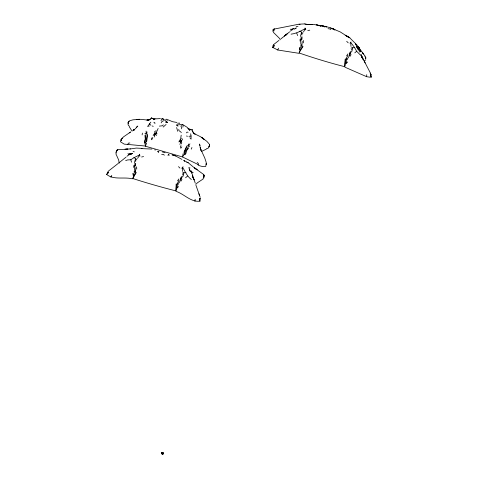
<?xml version="1.0" encoding="UTF-8"?>
<svg xmlns="http://www.w3.org/2000/svg" width="478" height="478" viewBox="0 0 478 478"><rect width="100%" height="100%" fill="white"/><g stroke="black" fill="none" stroke-linecap="round" stroke-linejoin="round"><path stroke-width="0.72" d="M208.504 146.866L209.436 146.561L209.346 144.29L209.406 145.384L209.507 144.852M121.651 139.474L121.543 140.735L120.904 139.946L121.526 139.14L120.42 141.739L124.178 144.117L144.523 145.957L182.476 156.945L184.191 154.514L184.49 151.179L186.563 149.859L187.454 148.682L188.732 145.336L189.939 143.842M200.24 199.141L200.246 198.101L199.338 199.075L199.965 201.154C191.009 202.457 184.329 194.092 176.185 191.397L175.862 190.883L176.507 184.359L177.428 183.438L179.107 180.116M162.663 452.78L163.141 453.837L162.735 453.048L161.636 452.809L162.723 452.845L163.225 453.646L162.902 452.851L162.102 452.69L162.693 452.714L162.753 454.076L162.681 453.096C158.505 451.626 164.892 456.627 162.663 452.672C161.217 452.086 161.421 454.112 162.753 453.759C163.99 452.893 161.785 452.391 161.468 453.58L162.418 453.12L162.484 452.606L161.827 452.714M144.953 135.364L145.318 139.206L144.398 140.885L144.434 142.994M176.119 184L176.137 189.533M300.065 41.102L300.112 39.238L301.397 38.479L300.602 35.736L301.54 32.492L301.971 34.96M371.37 77.054L370.755 76.617L370.988 74.281L370.653 74.855L371.37 77.054L369.936 77.185L366.674 76.713L366.722 74.67M366.674 76.713L345.044 67.219L344.686 66.681L345.403 59.678L348.038 55.245M302.06 36.86L301.976 39.28L300.758 40.421L300.758 42.518L300.865 44.107L302.329 46.701L300.202 50.256L299.18 52.998L298.619 53.261L277.772 50.005L272.687 47.394L274.402 45.912L273.524 44.968L272.687 46.109L273.649 46.838L272.687 47.394M201.596 151.078L204.769 158.021L206.173 162.263L206.293 164.677L206.197 163.673L205.749 166.434L202.893 166.631L199.941 165.872L198.221 164.994L198.286 163.315L197.187 162.502M135.71 161.462L135.525 158.995L134.557 162.096L135.166 164.755L134.497 166.625L134.42 168.644L134.461 170.168L135.465 171.375L135.758 172.648L132.806 178.533L132.257 178.802C123.844 176.693 113.639 180.272 106.63 174.404L108.297 172.97L108.04 171.656L107.49 172.546L108.5 172.074M147.021 135.621L146.525 139.05L144.804 141.894L145.396 146.202L146.627 142.982M345.146 59.176L344.943 65.265M182.554 171.399L182.602 167.276L183.104 166.786M181.538 143.956L181.736 142.348L180.523 139.833L181.18 135.19M188.607 148.049L186.259 151.084L186.145 152.996L184.992 154.752M133.631 167.425L133.75 165.627L135.166 164.755M365.706 59.332L365.819 57.635L364.887 56.165M135.686 163.321L135.525 165.639L134.497 166.625M181.61 128.845L181.724 127.357L180.935 126.413L181.353 125.308M203.664 174.5L203.903 176.49L204.393 175.689L203.664 174.5L194.259 167.706L195.717 168.806L194.606 167.915M119.183 163.141L118.681 159.999L115.873 153.82L116.256 153.211L115.819 152.404L117.164 150.17L117.857 149.722L130.494 148.897M194.934 201.304L195.161 199.272M199.959 198.37L199.965 201.154M116.536 152.333L116.65 151.43M162.472 454.1L162.998 453.168L162.723 452.845M154.334 136.995L154.98 133.189L154.681 131.54L156.085 130.751M142.127 134.898L142.402 133.099M147.015 131.904L146.734 133.715L147.63 134.706L146.644 141.596M273.745 46.276L273.93 45.159L272.962 47.232M182.901 127.094L183.134 125.792L182.5 124.423L176.591 125.027L177.965 126.222M345.218 63.807L346.347 62.63L346.664 60.927L346.269 58.776L347.847 58.268L348.671 56.972L349.645 55.173L350.039 53.172L351.916 51.242L352.716 47.967L351.402 49.909M163.279 120.026L163.046 121.185L161.869 121.561L161.17 122.882M370.719 75.578L370.988 74.281M133.804 175.94L133.511 174.482L134.103 172.94L135.465 171.375L135.812 167.659M365.616 58.489L365.76 57.802M300.202 50.256L299.933 48.654L300.537 47.035L301.923 45.41L302.281 41.443M183.152 153.575L182.476 156.945L197.271 164.109L198.221 164.994M152.805 137.317L152.488 138.71L151.496 139.755L151.329 137.981M176.4 188.165L177.422 187.089L177.75 185.482L177.428 183.438L178.915 182.954L179.758 181.688L181.198 178.019L183.122 176.089L183.958 172.97L182.494 174.954M162.203 452.582L162.705 453.431L161.899 453.945L162.484 452.606L162.179 454.058L162.52 453.783M162.753 453.759L162.759 452.983L161.97 452.606L162.305 452.684M146.071 131.08L146.298 132.998L145.593 136.517L145.718 137.999L146.776 140.239L145.24 143.221M176.155 189.814L175.862 190.883C161.468 187.245 146.943 183.062 132.806 178.533L133.129 177.469M344.997 65.534L344.686 66.681C329.426 62.821 314.07 58.107 299.18 52.998L299.527 51.857M183.875 152.392L186.707 146.065L187.985 145.706L188.708 144.027M179.853 144.41L181.335 140.855L182.465 139.63L181.7 138.208M184.191 154.514L185.261 153.623L185.333 150.313L186.731 147.158M300.758 40.421L301.397 38.479M158.14 128.474L156.216 132.764L153.844 134.234L153.151 135.704M180.971 145.497L180.493 146.842L180.774 148.258L181.861 146.848M128.839 121.358L128.642 121.866L129.281 120.964L127.979 122.846L128.612 123.611M161.014 120.701L161.516 119.476L162.783 118.663L167.461 122.356L165.657 122.625M163.058 453.025L161.911 453.126L162.156 452.893C161.098 452.738 161.869 452.762 162.532 453.449M277.772 50.005L278.549 48.17M191.224 149.16L191.941 147.499M203.377 177.392L203.759 176.567M108.142 172.05L106.63 174.404M121.842 138.913L123.432 136.929L130.237 132.233M110.872 177.224L111.774 175.372M162.484 452.606L163.106 453.21M350.195 56.231L351.013 54.606L350.039 53.172M303.452 32.068L305.34 28.596L305.012 28.023M162.753 454.076L162.986 453.03M350.494 51.499L349.424 53.596L349.645 55.173M117.164 150.17L116.572 151.287L116.584 150.343L117.857 149.722M161.666 453.341L162.329 453.084M181.066 181.078L181.921 179.501L181.198 178.019M181.521 176.531L180.421 178.569L180.762 179.937M305.167 24.229L304.833 23.9L299.079 24.175L274.019 29.104L272.83 31.303L273.553 31.96L273.428 32.396L279.11 37.977L280.323 39.782M161.636 452.809L162.514 453.132L161.654 453.783L162.251 453.03M137.556 158.415L139.696 154.878L139.57 154.209M127.644 144.565L128.492 143.107L129.867 143.006M136.284 172.552L133.296 177.242M120.904 139.946L122.302 137.957M303.04 46.491L299.67 51.642M150.833 122.147L147.6 126.467L149.321 125.989M274.019 29.104L273.105 30.52L272.86 29.708L274.468 28.853M163.261 124.842L162.639 125.762L159.395 126.108M346.58 55.896L347.936 53.9M177.523 180.893L178.88 178.963M365.425 60.156L364.099 61.088M273.852 44.412L278.973 40.379M349.986 43.241L350.995 41.95M127.979 122.846L128.696 121.884L127.973 124.047L128.433 125.427L129.341 126.18L129.305 126.807L132.095 131.205M186.45 132.878L187.023 132.119L188.105 132.245M133.404 130.643L134.461 129.275M195.825 184.359L197.539 182.704L203.144 178.993L203.156 178.276L203.939 177.828L204.004 175.235M153.169 118.783L151.466 117.857L150.068 119.518L146.866 120.181L148.353 119.954C144.392 120.121 140.532 118.681 136.517 119.566L137.598 119.506L133.069 119.805L129.831 120.707M181.724 168.322L182.602 167.276C185.279 171.745 187.173 176.4 191.367 179.543M163.213 127.04L166.087 124.459M135.143 128.964L137.801 126.073L136.583 127.052M128.946 154.992L130.416 153.48L128.295 154.143L127.984 153.552M176.944 188.224L178.587 186.557M292.213 29.887L293.641 28.447L290.917 29.505L290.266 29.116M345.875 63.807L347.727 61.955M161.672 118.669L162.783 118.663M290.373 31.13L293.641 28.447M108.584 170.957L118.245 163.41M133.894 130.01L133.29 130.584L134.587 129.418L132.86 130.572L134.551 129.49L133.882 129.914M126.921 156.324L130.416 153.48M162.418 453.12L162.735 453.048M354.79 52.867L356.63 51.26L360.496 55.119M185.566 177.786L187.519 176.107M284.279 36.125L286.131 34.757L280.915 38.855M118.783 162.956L125.989 157.184M289.674 31.823L285.127 35.497M161.433 452.953L161.773 452.678M305.818 29.881L305.34 28.596C300.644 31.04 296.36 33.55 291.084 34.165M139.917 156.252L139.696 154.878L133.93 157.698L130.823 159.748L127.441 159.957L125.666 160.632M273.792 44.902L273.32 45.261L273.464 45.834M201.579 151.395L206.239 149.184L206.538 148.634L207.691 148.485L208.808 147.571L209.352 145.372L209.436 146.561M162.58 452.726L162.926 453.007L162.454 452.618M129.263 132.89L130.745 131.892M294.783 28.901L296.312 27.903L294.37 29.104M191.547 130.058L192.437 129.819L192.724 131.97L195.06 134.24L193.937 133.26C197.163 135.519 201.16 136.367 204.046 139.253L203.18 138.626L206.801 141.297L209.023 143.776M177.75 123.432L179.262 122.942L179.734 123.569M150.391 119.004L148.264 120.121L149.733 119.614L148.909 119.9L149.417 119.697M193.166 172.373L192.586 172.689L191.152 171.01L191.582 173.072M178.736 141.876L181.335 140.855L179.214 140.329L180.523 139.833M167.915 155.314L168.8 154.884L169.397 155.117M182.387 173.132L183.869 172.421L185.99 172.707M141.536 148.592L151.867 149.058M351.007 48.164L352.453 47.513L354.736 47.8L356.63 51.26M144.936 133.559L146.298 132.998M154.621 135.071L155.798 134.593L156.641 135.447M334.295 30L335 29.732L340.181 31.889L349.394 37.732L347.016 36.22M165.579 119.434L166.32 119.159L167.33 120.39M359.068 49.921L357.765 47.836L358.004 49.778M154.794 119.309L153.39 119.691L154.776 119.518M157.453 151.657L158.929 151.55M304.833 23.9L306.338 24.127M141.608 157.005L143.555 156.557M156.181 118.843L160.435 118.568M307.754 30.586L309.762 30.168M188.953 136.361L191.027 135.985L190.686 133.768M130.076 148.987L136.32 148.072L142.002 148.371M154.621 118.956L155.816 118.777M145.318 139.206L146.525 139.05M134.067 171.542L135.465 171.375M162.15 452.821L161.576 453.156M307.928 24.336L310.007 24.611L305.908 24.551L313.903 24.503L324.323 26.248M309.648 24.605L312.062 24.414L307.007 24.48M300.608 45.452L301.923 45.41M296.175 26.595L297.997 26.547M161.684 154.376L163.153 154.352L164.378 155.159M321.963 25.908L323.51 26.009L320.069 25.8M190.513 129.687L192.437 129.819M165.071 152.733L162.395 151.956M328.016 28.71L329.408 28.817L330.86 29.57M186.802 162.568L188.195 162.717L193.835 167.419M320.254 25.991L320.798 26.063L319.818 25.824M153.271 118.58L154.968 118.801M176.591 125.027L177.679 125.206M177.003 122.493L172.606 121.705L167.431 119.554M133.063 151.538L134.318 151.837M324.909 26.242L330.489 27.814L335 29.732M332.001 28.65L333.22 28.961L331.899 28.555M186.438 135.997L187.49 136.272M154.699 149.847L155.434 150.05M324.622 26.344L326.139 26.78M172.689 155.057L175.498 155.9L181.963 159.401M171.961 154.836L175.498 155.9M325.554 26.726L326.647 27.061M319.232 25.669L316.514 24.838L318.617 25.483M152.207 125.989L153.253 126.323M330.328 28.053L331.374 28.387M189.987 167.963L188.792 167.569L190.513 171.835L189.569 169.839M162.693 118.986L163.536 119.219M187.884 128.265L190.537 129.466M165.944 121.705L167.461 122.356M182.5 124.423L187.167 127.333L189.85 130.333L188.774 129.442M133.93 157.698L135.889 158.582L136.792 159.969M346.813 36.125L349.824 37.696L349.322 37.392L356.767 44.818L365.108 56.195M153.844 122.249L154.83 122.727L154.908 123.677M299.736 31.178L301.761 32.181L302.825 33.591M183.594 160.291L188.195 162.717M299.079 24.175L300.07 24.689M334.433 29.493L333.094 28.722L334.062 29.319M346.269 58.776L347.584 59.607M370.145 73.146L370.635 73.504L364.266 61.16M151.466 117.857L152.1 118.538M181.389 132.52L178.838 130.488L178.808 129.377M177.428 183.438L178.515 184.317M185.333 150.313L186.259 151.084M323.684 26.296L324.466 27.019M149.357 123.838L150.917 125.278M346.687 41.341L348.217 42.835M178.503 166.643L179.907 168.059M357.61 47.663L356.301 46.318L357.006 47.722M162.753 452.917L162.98 453.986L162.681 453.096M356.271 44.765L355.513 43.952L357.711 48.248M168.208 154.239L168.8 154.884M189.915 137.813L191.104 139.14L191.027 135.985M354.736 47.8L350.661 42.321L351.001 46.45M193.494 132.914L193.919 133.44L192.73 131.36M363.597 54.056L362.318 52.455L363.101 53.44M156.216 132.764L157.059 133.888L154.98 133.189L155.798 134.593M358.291 47.722L359.671 49.658L357.879 46.683M179.901 141.602L180.636 142.635M188.732 145.336L189.575 146.531M184.43 161.008L184.155 160.572L184.52 161.313M162.514 453.132L162.705 453.431M359.701 52.078L357.765 47.836M158.087 151.777L158.606 152.619M364.618 61.865L365.168 62.947M363.949 60.581L361.135 54.582M200.766 149.357L200.431 148.646L201.268 150.456L200.437 148.568L200.784 150.223L200.437 147.355M176.627 127.536L177.679 131.259M195.275 183.188L191.152 171.01M195.908 185.135L200.151 197.211M296.719 33.131L297.657 35.605M200.025 145.515L199.523 144.039L199.912 145.939M198.95 193.757L199.589 195.681L199.362 194.994M130.823 159.748L131.504 162.203M132.8 173.406L133.308 175.701M273.948 30.09L274.079 30.855M299.342 47.388L299.76 49.933M200.013 146.591L200.216 147.887M303.279 40.421L303.488 42.901M136.624 166.798L136.75 169.164M287.003 33.962L285.671 35.145L287.039 33.992M132.418 153.348L130.53 154.531L132.418 153.348M126.574 149.16L124.991 149.303L127.925 149.082L126.574 149.16M139.301 119.398L137.55 119.542L139.319 119.416M348.635 37.069L345.23 35.294L348.635 37.069M203.198 138.686L201.788 137.634L203.198 138.686M197.05 169.756L195.592 168.65L197.05 169.756M358.954 48.069L357.741 46.659L358.954 48.069L360.8 51.827L358.954 48.069M362.653 58.567L361.559 56.768L363.483 60.001L362.653 58.567M359.247 48.236L358.733 47.208L359.701 49.234L359.247 48.236M361.948 56.954L361.027 55.06L361.948 56.954M194.05 179.83L192.293 176.024L194.05 179.83"/></g></svg>
